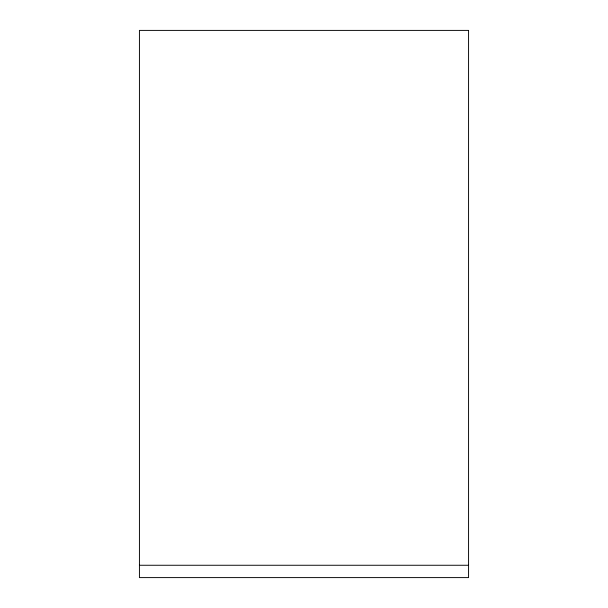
<?xml version="1.0" encoding="UTF-8"?>
<svg xmlns="http://www.w3.org/2000/svg" width="608" height="608" viewBox="0 0 608 608"><rect width="100%" height="100%" fill="white"/><g stroke="black" fill="none" stroke-linecap="round" stroke-linejoin="round"><path stroke-width="0.91" d="M139.43 565.258L468.57 565.258M468.57 30.4L139.43 30.4L139.43 577.6L468.57 577.6L468.57 30.4"/></g></svg>
